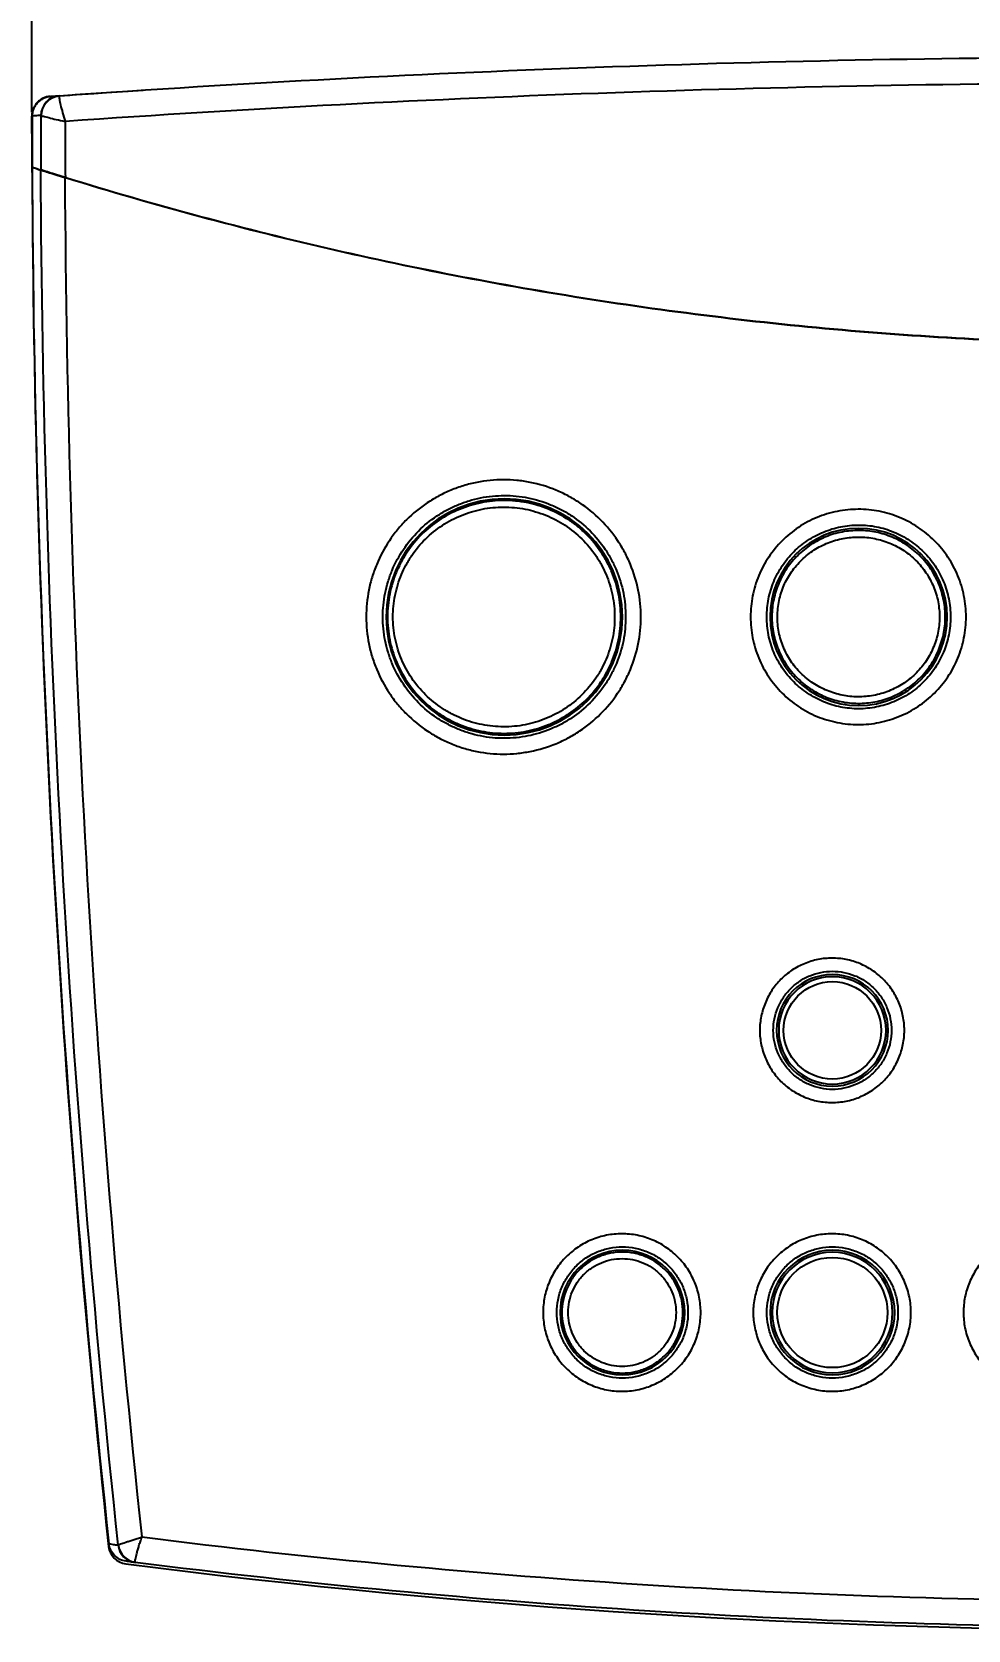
# Model space of a CAD drawing. Header units: millimetres. Extents: x 28 to 2364, y 8 to 1657.
# Drawn here: x 452.6 to 523.9, y 1157.4 to 1279.2 of the extents above; entities that cross this region are included whole.
import ezdxf

# ---------------------------------------------------------------- set-up
doc = ezdxf.new("R2010")
doc.units = ezdxf.units.MM
doc.layers.get('Defpoints').update_dxf_attribs({"linetype": 'CONTINUOUS'})
doc.layers.add('1LINE', color=7, linetype='CONTINUOUS')
doc.styles.add('Annotative', font='malgun.ttf')
doc.dimstyles.new('WOO', dxfattribs={"dimtxt": 20, "dimasz": 2, "dimexe": 1.25, "dimexo": 0.3, "dimgap": 1, "dimtad": 1, "dimdec": 1, "dimzin": 1, "dimdsep": 46, "dimtxsty": 'Annotative', "dimcen": 0, "dimclrd": 1, "dimclre": 1, "dimclrt": 2, "dimadec": 0, "dimazin": 0, "dimtfac": 1, "dimtdec": 1, "dimtofl": 0, "dimtmove": 0, "dimatfit": 3, "dimfxl": 0, "dimarcsym": 0})

# ---------------------------------------------------------------- blocks, each defined once
blk = doc.blocks.new('*D22')
at = {"layer": '1LINE', "color": 1, "lineweight": -2}
for p, q in [((452.56, 1273.05), (452.56, 1324.22)), ((625.54, 1270.91), (625.54, 1324.22)), ((454.56, 1322.97), (623.54, 1322.97))]:
    blk.add_line(p, q, dxfattribs=at)
at = {"layer": '1LINE', "color": 1}
for points in [[(454.56, 1323.3), (454.56, 1322.64), (452.56, 1322.97)], [(623.54, 1323.3), (623.54, 1322.64), (625.54, 1322.97)]]:
    blk.add_solid(points, dxfattribs=at)
at = {"layer": 'Defpoints', "color": 0}
for p in [(625.54, 1322.97), (452.56, 1272.75), (625.54, 1270.61)]:
    blk.add_point(p, dxfattribs=at)
at = {"layer": '1LINE', "color": 2, "insert": (539.05, 1334.36), "char_height": 20, "attachment_point": 5, "style": 'Annotative'}
blk.add_mtext('173', dxfattribs=at)

msp = doc.modelspace()

# ---------------------------------------------------------------- linework, layer by layer
at = {"layer": '1LINE'}
msp.add_line((452.58, 1268.46), (452.58, 1268.46), dxfattribs=at)
at = {"layer": '1LINE', "extrusion": (0, 0, -1)}
for centre, radius in [((-488.55, 1234.59), 9), ((-515.55, 1234.59), 6.75), ((-513.55, 1203.09), 4.25), ((-513.55, 1203.09), 4.09), ((-497.55, 1181.59), 4.75), ((-513.55, 1181.59), 4.75), ((-513.55, 1181.59), 4.59)]:
    msp.add_circle(centre, radius, dxfattribs=at)
at = {"layer": '1LINE'}
for centre, radius in [((513.55, 1203.09), 3.71), ((513.55, 1181.59), 4.2)]:
    msp.add_circle(centre, radius, dxfattribs=at)
for centre, radius, start, end in [((1489.05, 1273.67), 1036.49, 180.28797, 186.08669), ((459.9, 1163.93), 1.5, 186.0867, 262.7298), ((539.05, 1784.39), 626.99, 262.7298, 277.2702)]:
    msp.add_arc(centre, radius, start, end, dxfattribs=at)
for centre, major_axis, ratio, start_param, end_param in [((454.75, 1272.8), (0.11, -1.5), 0.996176, 3.141593, 4.643374), ((454.76, 1272.8), (-1.31, -0.73), 0.984184, 4.29344, 5.768814), ((1493.01, 1273.87), (1040.45, 0), 0.996195, 3.146436, 3.247827), ((460.63, 1164.04), (-1.34, 0.67), 0.987162, 0.573516, 1.890545), ((460.62, 1164.04), (-0.19, -1.49), 0.996028, 4.943949, 6.283185)]:
    msp.add_ellipse(centre, major_axis=major_axis, ratio=ratio, start_param=start_param, end_param=end_param, dxfattribs=at)
for points, knots in [([(454.64, 1274.3), (482.7, 1276.27), (510.85, 1277.26), (567.29, 1277.26), (595.44, 1276.27), (623.5, 1274.3)], [0, 0, 0, 0, 0.5, 0.5, 1, 1, 1, 1]), ([(623.05, 1272.34), (595.14, 1274.28), (567.14, 1275.26), (511, 1275.26), (483.01, 1274.28), (455.09, 1272.34)], [0, 0, 0, 0, 0.5, 0.5, 1, 1, 1, 1]), ([(453.96, 1274.25), (453.77, 1274.24), (453.59, 1274.19), (453.33, 1274.07), (453.25, 1274.02), (453.1, 1273.91), (453.03, 1273.85), (452.9, 1273.71), (452.85, 1273.64), (452.75, 1273.48), (452.7, 1273.39), (452.6, 1273.13), (452.56, 1272.94), (452.56, 1272.75)], [0, 0, 0, 0, 0.25, 0.25, 0.375, 0.375, 0.5, 0.5, 0.625, 0.625, 0.75, 0.75, 1, 1, 1, 1]), ([(452.6, 1272.75), (452.6, 1272.94), (452.63, 1273.13), (452.74, 1273.39), (452.78, 1273.47), (452.88, 1273.63), (452.94, 1273.71), (453.07, 1273.85), (453.14, 1273.91), (453.29, 1274.02), (453.37, 1274.07), (453.62, 1274.19), (453.8, 1274.24), (453.99, 1274.25)], [0, 0, 0, 0, 0.25, 0.25, 0.375, 0.375, 0.5, 0.5, 0.625, 0.625, 0.75, 0.75, 1, 1, 1, 1]), ([(453.99, 1274.25), (454.13, 1274.26), (454.26, 1274.27), (454.48, 1274.29), (454.56, 1274.29), (454.64, 1274.3)], [0, 0, 0, 0, 0.61562, 0.61562, 1, 1, 1, 1]), ([(454.63, 1274.27), (454.63, 1274.25), (454.63, 1274.22), (454.63, 1274.14), (454.64, 1274.09), (454.67, 1273.92), (454.7, 1273.77), (454.78, 1273.42), (454.84, 1273.22), (454.96, 1272.79), (455.02, 1272.56), (455.09, 1272.34)], [0, 0, 0, 0, 0.125, 0.125, 0.25, 0.25, 0.5, 0.5, 0.75, 0.75, 1, 1, 1, 1]), ([(453.25, 1272.8), (453.17, 1272.79), (453.09, 1272.79), (452.87, 1272.77), (452.73, 1272.76), (452.6, 1272.75)], [0, 0, 0, 0, 0.381082, 0.381082, 1, 1, 1, 1]), ([(453.26, 1272.79), (453.27, 1272.79), (453.29, 1272.78), (453.35, 1272.76), (453.4, 1272.75), (453.55, 1272.71), (453.69, 1272.67), (454.02, 1272.59), (454.21, 1272.54), (454.63, 1272.44), (454.86, 1272.39), (455.09, 1272.34)], [0, 0, 0, 0, 0.125, 0.125, 0.25, 0.25, 0.5, 0.5, 0.75, 0.75, 1, 1, 1, 1]), ([(453.27, 1268.64), (453.27, 1269.33), (453.27, 1270.02), (453.26, 1271.4), (453.26, 1272.1), (453.26, 1272.79)], [0, 0, 0, 0, 0.496234, 0.496234, 1, 1, 1, 1]), ([(455.09, 1272.34), (455.09, 1271.79), (455.09, 1271.25), (455.1, 1269.83), (455.1, 1268.95), (455.11, 1268.07)], [0, 0, 0, 0, 0.381317, 0.381317, 1, 1, 1, 1]), ([(453.24, 1268.64), (453.26, 1268.64), (453.32, 1268.62), (453.48, 1268.57), (453.54, 1268.55), (453.68, 1268.51), (453.75, 1268.48), (453.92, 1268.43), (454.01, 1268.4), (454.2, 1268.34), (454.3, 1268.31), (454.62, 1268.21), (454.84, 1268.14), (455.07, 1268.07)], [0, 0, 0, 0, 0.25, 0.25, 0.375, 0.375, 0.5, 0.5, 0.625, 0.625, 0.75, 0.75, 1, 1, 1, 1]), ([(459.14, 1163.89), (457.27, 1181.28), (455.84, 1198.72), (453.87, 1233.66), (453.33, 1251.14), (453.24, 1268.64)], [0, 0, 0, 0, 0.5, 0.5, 1, 1, 1, 1]), ([(455.11, 1268.07), (454.88, 1268.14), (454.65, 1268.21), (454.23, 1268.34), (454.04, 1268.4), (453.7, 1268.51), (453.56, 1268.55), (453.36, 1268.62), (453.29, 1268.64), (453.27, 1268.64)], [0, 0, 0, 0, 0.25, 0.25, 0.5, 0.5, 0.75, 0.75, 1, 1, 1, 1]), ([(539.05, 1255.38), (535.48, 1255.38), (531.89, 1255.45), (524.76, 1255.72), (521.2, 1255.92), (510.56, 1256.72), (503.52, 1257.52), (489.52, 1259.64), (482.56, 1260.96), (468.75, 1264.12), (461.89, 1265.96), (455.07, 1268.07)], [0, 0, 0, 0, 0.125, 0.125, 0.25, 0.25, 0.5, 0.5, 0.75, 0.75, 1, 1, 1, 1]), ([(455.07, 1268.07), (455.17, 1250.77), (455.71, 1233.48), (457.66, 1198.93), (459.08, 1181.69), (460.93, 1164.49)], [0, 0, 0, 0, 0.5, 0.5, 1, 1, 1, 1]), ([(455.11, 1268.07), (461.93, 1265.96), (468.79, 1264.12), (482.6, 1260.95), (489.55, 1259.64), (503.52, 1257.52), (510.55, 1256.72), (524.68, 1255.65), (531.8, 1255.38), (542.52, 1255.37), (546.12, 1255.44), (553.26, 1255.71), (556.83, 1255.91), (567.48, 1256.71), (574.53, 1257.51), (588.55, 1259.63), (595.51, 1260.95), (609.34, 1264.11), (616.21, 1265.96), (623.04, 1268.07)], [0, 0, 0, 0, 0.125, 0.125, 0.25, 0.25, 0.375, 0.375, 0.5, 0.5, 0.5625, 0.5625, 0.625, 0.625, 0.75, 0.75, 0.875, 0.875, 1, 1, 1, 1]), ([(478.03, 1234.59), (478.03, 1235.28), (478.1, 1235.96), (478.3, 1236.97), (478.38, 1237.3), (478.58, 1237.95), (478.7, 1238.28), (479.1, 1239.23), (479.42, 1239.83), (479.99, 1240.68), (480.19, 1240.96), (480.63, 1241.49), (480.86, 1241.75), (481.59, 1242.47), (482.11, 1242.9), (482.97, 1243.47), (483.27, 1243.65), (483.87, 1243.97), (484.49, 1244.26), (485.13, 1244.49), (485.78, 1244.69), (486.12, 1244.77), (487.13, 1244.98), (487.81, 1245.04), (488.83, 1245.04), (489.17, 1245.03), (489.86, 1244.96), (490.2, 1244.91), (491.2, 1244.71), (491.85, 1244.51), (492.8, 1244.12), (493.12, 1243.97), (493.72, 1243.65), (494.02, 1243.47), (494.87, 1242.91), (495.4, 1242.48), (496.37, 1241.5), (496.81, 1240.97), (497.38, 1240.12), (497.55, 1239.83), (497.88, 1239.23), (498.03, 1238.91), (498.42, 1237.96), (498.62, 1237.31), (498.89, 1235.97), (498.96, 1235.28), (498.96, 1233.9), (498.89, 1233.21), (498.62, 1231.87), (498.42, 1231.22), (498.03, 1230.27), (497.88, 1229.96), (497.55, 1229.35), (497.38, 1229.06), (496.81, 1228.21), (496.37, 1227.68), (495.4, 1226.71), (494.87, 1226.28), (494.02, 1225.71), (493.72, 1225.53), (493.12, 1225.21), (492.8, 1225.06), (491.85, 1224.67), (491.2, 1224.47), (490.2, 1224.28), (489.86, 1224.22), (489.17, 1224.16), (488.83, 1224.14), (487.81, 1224.14), (487.13, 1224.21), (486.12, 1224.41), (485.78, 1224.49), (485.13, 1224.69), (484.49, 1224.92), (483.87, 1225.21), (483.27, 1225.53), (482.97, 1225.71), (482.11, 1226.28), (481.59, 1226.72), (480.86, 1227.44), (480.63, 1227.69), (480.19, 1228.22), (479.99, 1228.5), (479.42, 1229.35), (479.1, 1229.95), (478.7, 1230.9), (478.58, 1231.23), (478.38, 1231.89), (478.3, 1232.22), (478.1, 1233.22), (478.03, 1233.9), (478.03, 1234.59)], [0, 0, 0, 0, 0.03125, 0.03125, 0.046875, 0.046875, 0.0625, 0.0625, 0.09375, 0.09375, 0.109375, 0.109375, 0.125, 0.125, 0.15625, 0.15625, 0.171875, 0.171875, 0.1875, 0.203125, 0.203125, 0.21875, 0.21875, 0.25, 0.25, 0.265625, 0.265625, 0.28125, 0.28125, 0.3125, 0.3125, 0.328125, 0.328125, 0.34375, 0.34375, 0.375, 0.375, 0.40625, 0.40625, 0.421875, 0.421875, 0.4375, 0.4375, 0.46875, 0.46875, 0.5, 0.5, 0.53125, 0.53125, 0.5625, 0.5625, 0.578125, 0.578125, 0.59375, 0.59375, 0.625, 0.625, 0.65625, 0.65625, 0.671875, 0.671875, 0.6875, 0.6875, 0.71875, 0.71875, 0.734375, 0.734375, 0.75, 0.75, 0.78125, 0.78125, 0.796875, 0.796875, 0.8125, 0.828125, 0.828125, 0.84375, 0.84375, 0.875, 0.875, 0.890625, 0.890625, 0.90625, 0.90625, 0.9375, 0.9375, 0.953125, 0.953125, 0.96875, 0.96875, 1, 1, 1, 1]), ([(479.3, 1234.59), (479.3, 1233.98), (479.36, 1233.38), (479.54, 1232.49), (479.61, 1232.2), (479.79, 1231.62), (479.89, 1231.33), (480.24, 1230.49), (480.53, 1229.96), (481.2, 1228.95), (481.59, 1228.48), (482.44, 1227.62), (482.91, 1227.24), (483.67, 1226.73), (483.93, 1226.58), (484.46, 1226.29), (485.01, 1226.03), (485.58, 1225.83), (486.15, 1225.65), (486.45, 1225.58), (487.35, 1225.4), (487.94, 1225.34), (488.85, 1225.34), (489.15, 1225.36), (489.76, 1225.42), (490.06, 1225.46), (490.95, 1225.64), (491.52, 1225.81), (492.36, 1226.16), (492.64, 1226.29), (493.18, 1226.57), (493.44, 1226.73), (494.19, 1227.23), (494.66, 1227.61), (495.52, 1228.48), (495.91, 1228.94), (496.41, 1229.7), (496.56, 1229.95), (496.85, 1230.49), (496.98, 1230.77), (497.33, 1231.61), (497.51, 1232.19), (497.74, 1233.37), (497.8, 1233.98), (497.8, 1235.2), (497.74, 1235.81), (497.51, 1237), (497.33, 1237.58), (496.98, 1238.42), (496.85, 1238.69), (496.56, 1239.23), (496.41, 1239.49), (495.91, 1240.24), (495.52, 1240.71), (494.66, 1241.57), (494.19, 1241.95), (493.44, 1242.45), (493.18, 1242.61), (492.64, 1242.9), (492.36, 1243.03), (491.53, 1243.37), (490.95, 1243.55), (490.06, 1243.72), (489.76, 1243.77), (489.15, 1243.83), (488.85, 1243.84), (487.95, 1243.84), (487.35, 1243.78), (486.45, 1243.6), (486.15, 1243.53), (485.58, 1243.35), (485.01, 1243.15), (484.46, 1242.89), (483.93, 1242.61), (483.67, 1242.45), (482.91, 1241.94), (482.44, 1241.56), (481.59, 1240.71), (481.2, 1240.23), (480.53, 1239.23), (480.24, 1238.7), (479.89, 1237.86), (479.79, 1237.57), (479.61, 1236.99), (479.54, 1236.69), (479.36, 1235.8), (479.3, 1235.2), (479.3, 1234.59)], [0, 0, 0, 0, 0.03125, 0.03125, 0.046875, 0.046875, 0.0625, 0.0625, 0.09375, 0.09375, 0.125, 0.125, 0.15625, 0.15625, 0.171875, 0.171875, 0.1875, 0.203125, 0.203125, 0.21875, 0.21875, 0.25, 0.25, 0.265625, 0.265625, 0.28125, 0.28125, 0.3125, 0.3125, 0.328125, 0.328125, 0.34375, 0.34375, 0.375, 0.375, 0.40625, 0.40625, 0.421875, 0.421875, 0.4375, 0.4375, 0.46875, 0.46875, 0.5, 0.5, 0.53125, 0.53125, 0.5625, 0.5625, 0.578125, 0.578125, 0.59375, 0.59375, 0.625, 0.625, 0.65625, 0.65625, 0.671875, 0.671875, 0.6875, 0.6875, 0.71875, 0.71875, 0.734375, 0.734375, 0.75, 0.75, 0.78125, 0.78125, 0.796875, 0.796875, 0.8125, 0.828125, 0.828125, 0.84375, 0.84375, 0.875, 0.875, 0.90625, 0.90625, 0.9375, 0.9375, 0.953125, 0.953125, 0.96875, 0.96875, 1, 1, 1, 1]), ([(497.43, 1234.59), (497.43, 1234), (497.37, 1233.42), (497.14, 1232.28), (496.97, 1231.72), (496.64, 1230.92), (496.51, 1230.65), (496.23, 1230.14), (496.08, 1229.89), (495.6, 1229.17), (495.23, 1228.72), (494.4, 1227.89), (493.95, 1227.53), (493.22, 1227.05), (492.97, 1226.9), (492.46, 1226.62), (492.19, 1226.5), (491.38, 1226.17), (490.83, 1226), (489.97, 1225.83), (489.68, 1225.79), (489.1, 1225.73), (488.81, 1225.72), (487.94, 1225.72), (487.37, 1225.78), (486.51, 1225.95), (486.22, 1226.02), (485.67, 1226.19), (485.13, 1226.39), (484.6, 1226.63), (484.09, 1226.91), (483.84, 1227.06), (483.11, 1227.54), (482.67, 1227.91), (481.85, 1228.72), (481.48, 1229.18), (480.83, 1230.14), (480.56, 1230.65), (480.22, 1231.45), (480.12, 1231.73), (479.95, 1232.29), (479.88, 1232.57), (479.71, 1233.43), (479.65, 1234.02), (479.65, 1235.18), (479.71, 1235.75), (479.88, 1236.61), (479.95, 1236.9), (480.12, 1237.46), (480.32, 1238), (480.57, 1238.52), (480.84, 1239.03), (480.99, 1239.29), (481.48, 1240.01), (481.85, 1240.46), (482.66, 1241.27), (483.12, 1241.65), (484.08, 1242.29), (484.59, 1242.56), (485.4, 1242.89), (485.67, 1242.99), (486.23, 1243.16), (486.51, 1243.23), (487.36, 1243.4), (487.94, 1243.46), (489.11, 1243.46), (489.69, 1243.41), (490.54, 1243.24), (490.82, 1243.17), (491.38, 1243), (491.66, 1242.91), (492.46, 1242.57), (492.98, 1242.3), (493.7, 1241.82), (493.94, 1241.65), (494.39, 1241.28), (494.61, 1241.08), (495.22, 1240.47), (495.59, 1240.02), (496.08, 1239.29), (496.23, 1239.04), (496.51, 1238.53), (496.76, 1238.01), (496.96, 1237.46), (497.13, 1236.91), (497.2, 1236.62), (497.37, 1235.76), (497.43, 1235.18), (497.43, 1234.59)], [0, 0, 0, 0, 0.03125, 0.03125, 0.0625, 0.0625, 0.078125, 0.078125, 0.09375, 0.09375, 0.125, 0.125, 0.15625, 0.15625, 0.171875, 0.171875, 0.1875, 0.1875, 0.21875, 0.21875, 0.234375, 0.234375, 0.25, 0.25, 0.28125, 0.28125, 0.296875, 0.296875, 0.3125, 0.328125, 0.328125, 0.34375, 0.34375, 0.375, 0.375, 0.40625, 0.40625, 0.4375, 0.4375, 0.453125, 0.453125, 0.46875, 0.46875, 0.5, 0.5, 0.53125, 0.53125, 0.546875, 0.546875, 0.5625, 0.578125, 0.578125, 0.59375, 0.59375, 0.625, 0.625, 0.65625, 0.65625, 0.6875, 0.6875, 0.703125, 0.703125, 0.71875, 0.71875, 0.75, 0.75, 0.78125, 0.78125, 0.796875, 0.796875, 0.8125, 0.8125, 0.84375, 0.84375, 0.859375, 0.859375, 0.875, 0.875, 0.90625, 0.90625, 0.921875, 0.921875, 0.9375, 0.953125, 0.953125, 0.96875, 0.96875, 1, 1, 1, 1]), ([(496.96, 1234.59), (496.96, 1235.15), (496.91, 1235.7), (496.74, 1236.51), (496.67, 1236.78), (496.51, 1237.31), (496.32, 1237.82), (496.08, 1238.32), (495.82, 1238.8), (495.68, 1239.04), (495.21, 1239.73), (494.86, 1240.15), (494.07, 1240.92), (493.64, 1241.27), (492.72, 1241.87), (492.23, 1242.13), (491.47, 1242.44), (491.2, 1242.53), (490.67, 1242.69), (490.41, 1242.76), (489.6, 1242.91), (489.05, 1242.96), (487.94, 1242.96), (487.4, 1242.91), (486.59, 1242.75), (486.33, 1242.68), (485.8, 1242.52), (485.54, 1242.43), (484.77, 1242.12), (484.29, 1241.86), (483.38, 1241.26), (482.94, 1240.91), (482.16, 1240.14), (481.81, 1239.72), (481.35, 1239.03), (481.21, 1238.8), (480.94, 1238.31), (480.71, 1237.82), (480.52, 1237.3), (480.36, 1236.78), (480.29, 1236.51), (480.12, 1235.69), (480.07, 1235.15), (480.07, 1234.05), (480.12, 1233.49), (480.29, 1232.68), (480.36, 1232.41), (480.52, 1231.88), (480.61, 1231.62), (480.93, 1230.86), (481.2, 1230.38), (481.81, 1229.47), (482.17, 1229.04), (482.95, 1228.27), (483.37, 1227.93), (484.06, 1227.48), (484.3, 1227.33), (484.78, 1227.08), (485.28, 1226.85), (485.79, 1226.66), (486.32, 1226.5), (486.59, 1226.44), (487.4, 1226.28), (487.95, 1226.22), (488.77, 1226.22), (489.05, 1226.23), (489.6, 1226.28), (489.87, 1226.32), (490.68, 1226.48), (491.21, 1226.64), (491.97, 1226.95), (492.23, 1227.07), (492.72, 1227.32), (492.95, 1227.46), (493.64, 1227.92), (494.07, 1228.26), (494.86, 1229.04), (495.21, 1229.46), (495.68, 1230.14), (495.82, 1230.38), (496.08, 1230.86), (496.2, 1231.11), (496.52, 1231.88), (496.69, 1232.4), (496.91, 1233.48), (496.96, 1234.04), (496.96, 1234.59)], [0, 0, 0, 0, 0.03125, 0.03125, 0.046875, 0.046875, 0.0625, 0.078125, 0.078125, 0.09375, 0.09375, 0.125, 0.125, 0.15625, 0.15625, 0.1875, 0.1875, 0.203125, 0.203125, 0.21875, 0.21875, 0.25, 0.25, 0.28125, 0.28125, 0.296875, 0.296875, 0.3125, 0.3125, 0.34375, 0.34375, 0.375, 0.375, 0.40625, 0.40625, 0.421875, 0.421875, 0.4375, 0.453125, 0.453125, 0.46875, 0.46875, 0.5, 0.5, 0.53125, 0.53125, 0.546875, 0.546875, 0.5625, 0.5625, 0.59375, 0.59375, 0.625, 0.625, 0.65625, 0.65625, 0.671875, 0.671875, 0.6875, 0.703125, 0.703125, 0.71875, 0.71875, 0.75, 0.75, 0.765625, 0.765625, 0.78125, 0.78125, 0.8125, 0.8125, 0.828125, 0.828125, 0.84375, 0.84375, 0.875, 0.875, 0.90625, 0.90625, 0.921875, 0.921875, 0.9375, 0.9375, 0.96875, 0.96875, 1, 1, 1, 1]), ([(507.32, 1234.59), (507.32, 1235.13), (507.37, 1235.67), (507.53, 1236.45), (507.59, 1236.71), (507.75, 1237.23), (507.84, 1237.49), (508.15, 1238.23), (508.4, 1238.7), (509, 1239.59), (509.35, 1240.01), (510.1, 1240.77), (510.52, 1241.11), (511.19, 1241.56), (511.42, 1241.7), (511.9, 1241.95), (512.38, 1242.18), (512.88, 1242.36), (513.4, 1242.52), (513.66, 1242.58), (514.46, 1242.74), (514.99, 1242.79), (515.79, 1242.79), (516.06, 1242.78), (516.6, 1242.73), (516.86, 1242.69), (517.65, 1242.53), (518.16, 1242.38), (518.91, 1242.07), (519.16, 1241.95), (519.63, 1241.7), (519.86, 1241.56), (520.53, 1241.12), (520.94, 1240.78), (521.71, 1240.01), (522.05, 1239.6), (522.5, 1238.93), (522.64, 1238.7), (522.89, 1238.23), (523.01, 1237.98), (523.32, 1237.24), (523.47, 1236.73), (523.68, 1235.67), (523.74, 1235.13), (523.74, 1234.05), (523.68, 1233.51), (523.47, 1232.46), (523.32, 1231.95), (523.01, 1231.2), (522.89, 1230.96), (522.64, 1230.48), (522.5, 1230.25), (522.05, 1229.59), (521.71, 1229.17), (520.94, 1228.41), (520.53, 1228.07), (519.86, 1227.62), (519.63, 1227.49), (519.16, 1227.23), (518.91, 1227.12), (518.16, 1226.81), (517.65, 1226.65), (516.86, 1226.5), (516.6, 1226.46), (516.06, 1226.4), (515.79, 1226.39), (514.99, 1226.39), (514.46, 1226.44), (513.66, 1226.6), (513.4, 1226.67), (512.88, 1226.82), (512.38, 1227), (511.9, 1227.23), (511.42, 1227.49), (511.19, 1227.62), (510.52, 1228.07), (510.1, 1228.41), (509.35, 1229.17), (509, 1229.59), (508.4, 1230.48), (508.15, 1230.95), (507.84, 1231.7), (507.75, 1231.96), (507.59, 1232.47), (507.53, 1232.73), (507.37, 1233.52), (507.32, 1234.05), (507.32, 1234.59)], [0, 0, 0, 0, 0.03125, 0.03125, 0.046875, 0.046875, 0.0625, 0.0625, 0.09375, 0.09375, 0.125, 0.125, 0.15625, 0.15625, 0.171875, 0.171875, 0.1875, 0.203125, 0.203125, 0.21875, 0.21875, 0.25, 0.25, 0.265625, 0.265625, 0.28125, 0.28125, 0.3125, 0.3125, 0.328125, 0.328125, 0.34375, 0.34375, 0.375, 0.375, 0.40625, 0.40625, 0.421875, 0.421875, 0.4375, 0.4375, 0.46875, 0.46875, 0.5, 0.5, 0.53125, 0.53125, 0.5625, 0.5625, 0.578125, 0.578125, 0.59375, 0.59375, 0.625, 0.625, 0.65625, 0.65625, 0.671875, 0.671875, 0.6875, 0.6875, 0.71875, 0.71875, 0.734375, 0.734375, 0.75, 0.75, 0.78125, 0.78125, 0.796875, 0.796875, 0.8125, 0.828125, 0.828125, 0.84375, 0.84375, 0.875, 0.875, 0.90625, 0.90625, 0.9375, 0.9375, 0.953125, 0.953125, 0.96875, 0.96875, 1, 1, 1, 1]), ([(508.55, 1234.59), (508.55, 1234.13), (508.6, 1233.67), (508.73, 1233), (508.79, 1232.78), (508.92, 1232.34), (509, 1232.12), (509.26, 1231.49), (509.48, 1231.09), (509.99, 1230.32), (510.28, 1229.96), (510.93, 1229.32), (511.28, 1229.03), (511.85, 1228.65), (512.05, 1228.53), (512.46, 1228.31), (512.87, 1228.12), (513.3, 1227.96), (513.74, 1227.83), (513.96, 1227.77), (514.64, 1227.64), (515.09, 1227.59), (516.01, 1227.59), (516.47, 1227.64), (517.37, 1227.82), (517.8, 1227.95), (518.44, 1228.21), (518.65, 1228.31), (519.06, 1228.53), (519.25, 1228.64), (519.82, 1229.02), (520.17, 1229.31), (520.83, 1229.97), (521.12, 1230.32), (521.5, 1230.89), (521.62, 1231.08), (521.83, 1231.49), (521.93, 1231.7), (522.2, 1232.34), (522.33, 1232.77), (522.51, 1233.67), (522.55, 1234.13), (522.55, 1235.05), (522.51, 1235.52), (522.33, 1236.41), (522.2, 1236.85), (521.93, 1237.49), (521.83, 1237.69), (521.62, 1238.1), (521.5, 1238.3), (521.12, 1238.86), (520.83, 1239.22), (520.17, 1239.87), (519.82, 1240.16), (519.25, 1240.54), (519.06, 1240.66), (518.65, 1240.87), (518.44, 1240.97), (517.8, 1241.24), (517.37, 1241.37), (516.47, 1241.55), (516.01, 1241.59), (515.09, 1241.59), (514.64, 1241.55), (513.96, 1241.41), (513.74, 1241.36), (513.3, 1241.22), (512.87, 1241.07), (512.46, 1240.87), (512.05, 1240.66), (511.85, 1240.54), (511.28, 1240.16), (510.93, 1239.87), (510.28, 1239.22), (509.99, 1238.86), (509.48, 1238.1), (509.26, 1237.7), (509, 1237.06), (508.92, 1236.84), (508.79, 1236.4), (508.73, 1236.18), (508.6, 1235.51), (508.55, 1235.05), (508.55, 1234.59)], [0, 0, 0, 0, 0.03125, 0.03125, 0.046875, 0.046875, 0.0625, 0.0625, 0.09375, 0.09375, 0.125, 0.125, 0.15625, 0.15625, 0.171875, 0.171875, 0.1875, 0.203125, 0.203125, 0.21875, 0.21875, 0.25, 0.25, 0.28125, 0.28125, 0.3125, 0.3125, 0.328125, 0.328125, 0.34375, 0.34375, 0.375, 0.375, 0.40625, 0.40625, 0.421875, 0.421875, 0.4375, 0.4375, 0.46875, 0.46875, 0.5, 0.5, 0.53125, 0.53125, 0.5625, 0.5625, 0.578125, 0.578125, 0.59375, 0.59375, 0.625, 0.625, 0.65625, 0.65625, 0.671875, 0.671875, 0.6875, 0.6875, 0.71875, 0.71875, 0.75, 0.75, 0.78125, 0.78125, 0.796875, 0.796875, 0.8125, 0.828125, 0.828125, 0.84375, 0.84375, 0.875, 0.875, 0.90625, 0.90625, 0.9375, 0.9375, 0.953125, 0.953125, 0.96875, 0.96875, 1, 1, 1, 1]), ([(508.99, 1233.83), (508.94, 1234.26), (508.93, 1234.7), (509, 1235.56), (509.08, 1235.98), (509.26, 1236.6), (509.33, 1236.81), (509.49, 1237.21), (509.67, 1237.6), (509.88, 1237.98), (510.11, 1238.34), (510.24, 1238.52), (510.65, 1239.02), (510.94, 1239.33), (511.6, 1239.89), (511.96, 1240.14), (512.71, 1240.55), (513.1, 1240.73), (513.72, 1240.93), (513.93, 1240.98), (514.35, 1241.07), (514.57, 1241.11), (515.21, 1241.18), (515.64, 1241.19), (516.51, 1241.12), (516.93, 1241.05), (517.55, 1240.87), (517.76, 1240.8), (518.16, 1240.65), (518.36, 1240.56), (518.94, 1240.26), (519.3, 1240.03), (519.98, 1239.5), (520.29, 1239.19), (520.85, 1238.54), (521.1, 1238.19), (521.42, 1237.62), (521.51, 1237.43), (521.69, 1237.03), (521.77, 1236.83), (521.97, 1236.21), (522.06, 1235.78), (522.16, 1234.93), (522.17, 1234.5), (522.1, 1233.63), (522.02, 1233.2), (521.84, 1232.58), (521.77, 1232.38), (521.61, 1231.98), (521.52, 1231.78), (521.23, 1231.2), (520.99, 1230.84), (520.46, 1230.16), (520.15, 1229.85), (519.5, 1229.29), (519.14, 1229.05), (518.57, 1228.73), (518.38, 1228.64), (517.98, 1228.46), (517.78, 1228.39), (517.17, 1228.19), (516.74, 1228.1), (515.88, 1228), (515.45, 1227.99), (514.59, 1228.06), (514.16, 1228.14), (513.33, 1228.37), (512.93, 1228.53), (512.35, 1228.82), (512.16, 1228.93), (511.8, 1229.17), (511.62, 1229.29), (511.12, 1229.69), (510.81, 1229.99), (510.25, 1230.64), (510, 1231), (509.68, 1231.56), (509.59, 1231.75), (509.41, 1232.15), (509.34, 1232.35), (509.13, 1232.97), (509.04, 1233.39), (508.99, 1233.83)], [0, 0, 0, 0, 0.03125, 0.03125, 0.0625, 0.0625, 0.078125, 0.078125, 0.09375, 0.109375, 0.109375, 0.125, 0.125, 0.15625, 0.15625, 0.1875, 0.1875, 0.21875, 0.21875, 0.234375, 0.234375, 0.25, 0.25, 0.28125, 0.28125, 0.3125, 0.3125, 0.328125, 0.328125, 0.34375, 0.34375, 0.375, 0.375, 0.40625, 0.40625, 0.4375, 0.4375, 0.453125, 0.453125, 0.46875, 0.46875, 0.5, 0.5, 0.53125, 0.53125, 0.5625, 0.5625, 0.578125, 0.578125, 0.59375, 0.59375, 0.625, 0.625, 0.65625, 0.65625, 0.6875, 0.6875, 0.703125, 0.703125, 0.71875, 0.71875, 0.75, 0.75, 0.78125, 0.78125, 0.8125, 0.8125, 0.84375, 0.84375, 0.859375, 0.859375, 0.875, 0.875, 0.90625, 0.90625, 0.9375, 0.9375, 0.953125, 0.953125, 0.96875, 0.96875, 1, 1, 1, 1]), ([(509.4, 1233.88), (509.45, 1233.48), (509.54, 1233.09), (509.73, 1232.51), (509.8, 1232.32), (509.97, 1231.96), (510.06, 1231.78), (510.35, 1231.26), (510.58, 1230.93), (511.11, 1230.32), (511.4, 1230.05), (511.88, 1229.68), (512.04, 1229.57), (512.38, 1229.36), (512.56, 1229.26), (513.09, 1228.99), (513.47, 1228.84), (514.24, 1228.63), (514.64, 1228.56), (515.44, 1228.49), (515.84, 1228.5), (516.64, 1228.59), (517.04, 1228.67), (517.61, 1228.85), (517.8, 1228.92), (518.17, 1229.08), (518.35, 1229.17), (518.88, 1229.46), (519.21, 1229.68), (519.83, 1230.19), (520.11, 1230.48), (520.62, 1231.1), (520.84, 1231.44), (521.12, 1231.97), (521.2, 1232.16), (521.35, 1232.53), (521.42, 1232.72), (521.59, 1233.3), (521.66, 1233.69), (521.73, 1234.5), (521.72, 1234.9), (521.63, 1235.69), (521.54, 1236.09), (521.35, 1236.67), (521.28, 1236.85), (521.11, 1237.22), (521.02, 1237.4), (520.72, 1237.93), (520.49, 1238.25), (519.97, 1238.86), (519.67, 1239.14), (519.04, 1239.63), (518.7, 1239.84), (518.16, 1240.11), (517.97, 1240.19), (517.6, 1240.34), (517.4, 1240.4), (516.83, 1240.56), (516.43, 1240.63), (515.62, 1240.69), (515.22, 1240.68), (514.63, 1240.62), (514.43, 1240.58), (514.04, 1240.5), (513.84, 1240.45), (513.26, 1240.27), (512.9, 1240.11), (512.2, 1239.73), (511.86, 1239.5), (511.25, 1238.99), (510.97, 1238.7), (510.59, 1238.24), (510.47, 1238.07), (510.25, 1237.74), (510.04, 1237.39), (509.87, 1237.03), (509.72, 1236.66), (509.66, 1236.47), (509.49, 1235.89), (509.42, 1235.49), (509.35, 1234.69), (509.35, 1234.29), (509.4, 1233.88)], [0, 0, 0, 0, 0.03125, 0.03125, 0.046875, 0.046875, 0.0625, 0.0625, 0.09375, 0.09375, 0.125, 0.125, 0.140625, 0.140625, 0.15625, 0.15625, 0.1875, 0.1875, 0.21875, 0.21875, 0.25, 0.25, 0.28125, 0.28125, 0.296875, 0.296875, 0.3125, 0.3125, 0.34375, 0.34375, 0.375, 0.375, 0.40625, 0.40625, 0.421875, 0.421875, 0.4375, 0.4375, 0.46875, 0.46875, 0.5, 0.5, 0.53125, 0.53125, 0.546875, 0.546875, 0.5625, 0.5625, 0.59375, 0.59375, 0.625, 0.625, 0.65625, 0.65625, 0.671875, 0.671875, 0.6875, 0.6875, 0.71875, 0.71875, 0.75, 0.75, 0.765625, 0.765625, 0.78125, 0.78125, 0.8125, 0.8125, 0.84375, 0.84375, 0.875, 0.875, 0.890625, 0.890625, 0.90625, 0.921875, 0.921875, 0.9375, 0.9375, 0.96875, 0.96875, 1, 1, 1, 1]), ([(508.02, 1203.09), (508.02, 1203.46), (508.06, 1203.81), (508.17, 1204.34), (508.21, 1204.51), (508.31, 1204.86), (508.38, 1205.03), (508.58, 1205.53), (508.75, 1205.85), (509.15, 1206.45), (509.38, 1206.73), (509.89, 1207.24), (510.17, 1207.46), (510.62, 1207.77), (510.78, 1207.86), (511.1, 1208.03), (511.26, 1208.1), (511.75, 1208.31), (512.1, 1208.42), (512.81, 1208.56), (513.17, 1208.59), (513.89, 1208.59), (514.25, 1208.56), (514.96, 1208.42), (515.3, 1208.31), (515.8, 1208.11), (515.96, 1208.03), (516.28, 1207.86), (516.44, 1207.77), (516.88, 1207.47), (517.16, 1207.24), (517.68, 1206.73), (517.91, 1206.45), (518.2, 1206), (518.3, 1205.85), (518.47, 1205.53), (518.55, 1205.37), (518.75, 1204.87), (518.86, 1204.52), (519, 1203.82), (519.04, 1203.45), (519.04, 1202.73), (519, 1202.37), (518.86, 1201.66), (518.75, 1201.32), (518.55, 1200.82), (518.47, 1200.65), (518.3, 1200.34), (518.2, 1200.18), (517.91, 1199.73), (517.68, 1199.46), (517.16, 1198.94), (516.88, 1198.72), (516.44, 1198.42), (516.28, 1198.33), (515.96, 1198.16), (515.8, 1198.08), (515.3, 1197.87), (514.96, 1197.77), (514.25, 1197.63), (513.89, 1197.59), (513.17, 1197.59), (512.81, 1197.63), (512.1, 1197.77), (511.75, 1197.87), (511.26, 1198.08), (511.1, 1198.16), (510.78, 1198.33), (510.62, 1198.42), (510.17, 1198.72), (509.89, 1198.95), (509.38, 1199.46), (509.15, 1199.74), (508.75, 1200.34), (508.58, 1200.65), (508.38, 1201.15), (508.31, 1201.32), (508.21, 1201.67), (508.17, 1201.84), (508.06, 1202.37), (508.02, 1202.73), (508.02, 1203.09)], [0, 0, 0, 0, 0.03125, 0.03125, 0.046875, 0.046875, 0.0625, 0.0625, 0.09375, 0.09375, 0.125, 0.125, 0.15625, 0.15625, 0.171875, 0.171875, 0.1875, 0.1875, 0.21875, 0.21875, 0.25, 0.25, 0.28125, 0.28125, 0.3125, 0.3125, 0.328125, 0.328125, 0.34375, 0.34375, 0.375, 0.375, 0.40625, 0.40625, 0.421875, 0.421875, 0.4375, 0.4375, 0.46875, 0.46875, 0.5, 0.5, 0.53125, 0.53125, 0.5625, 0.5625, 0.578125, 0.578125, 0.59375, 0.59375, 0.625, 0.625, 0.65625, 0.65625, 0.671875, 0.671875, 0.6875, 0.6875, 0.71875, 0.71875, 0.75, 0.75, 0.78125, 0.78125, 0.8125, 0.8125, 0.828125, 0.828125, 0.84375, 0.84375, 0.875, 0.875, 0.90625, 0.90625, 0.9375, 0.9375, 0.953125, 0.953125, 0.96875, 0.96875, 1, 1, 1, 1]), ([(509.05, 1203.09), (509.05, 1202.79), (509.08, 1202.5), (509.2, 1201.93), (509.28, 1201.64), (509.51, 1201.1), (509.65, 1200.84), (509.98, 1200.35), (510.17, 1200.12), (510.58, 1199.7), (510.81, 1199.52), (511.3, 1199.19), (511.56, 1199.05), (512.1, 1198.82), (512.39, 1198.74), (512.97, 1198.62), (513.26, 1198.59), (513.85, 1198.59), (514.14, 1198.62), (514.72, 1198.74), (515, 1198.82), (515.55, 1199.05), (515.81, 1199.19), (516.3, 1199.51), (516.52, 1199.7), (516.94, 1200.12), (517.13, 1200.35), (517.46, 1200.83), (517.6, 1201.1), (517.82, 1201.64), (517.91, 1201.92), (518.02, 1202.5), (518.05, 1202.8), (518.05, 1203.39), (518.02, 1203.69), (517.91, 1204.26), (517.82, 1204.54), (517.6, 1205.09), (517.46, 1205.35), (517.13, 1205.84), (516.94, 1206.07), (516.52, 1206.49), (516.3, 1206.67), (515.81, 1207), (515.55, 1207.14), (515, 1207.36), (514.72, 1207.45), (514.14, 1207.56), (513.85, 1207.59), (513.26, 1207.59), (512.97, 1207.56), (512.39, 1207.45), (512.1, 1207.36), (511.56, 1207.14), (511.3, 1207), (510.81, 1206.67), (510.58, 1206.48), (510.17, 1206.07), (509.98, 1205.84), (509.65, 1205.35), (509.51, 1205.09), (509.28, 1204.54), (509.2, 1204.26), (509.08, 1203.68), (509.05, 1203.39), (509.05, 1203.09)], [0, 0, 0, 0, 0.03125, 0.03125, 0.0625, 0.0625, 0.09375, 0.09375, 0.125, 0.125, 0.15625, 0.15625, 0.1875, 0.1875, 0.21875, 0.21875, 0.25, 0.25, 0.28125, 0.28125, 0.3125, 0.3125, 0.34375, 0.34375, 0.375, 0.375, 0.40625, 0.40625, 0.4375, 0.4375, 0.46875, 0.46875, 0.5, 0.5, 0.53125, 0.53125, 0.5625, 0.5625, 0.59375, 0.59375, 0.625, 0.625, 0.65625, 0.65625, 0.6875, 0.6875, 0.71875, 0.71875, 0.75, 0.75, 0.78125, 0.78125, 0.8125, 0.8125, 0.84375, 0.84375, 0.875, 0.875, 0.90625, 0.90625, 0.9375, 0.9375, 0.96875, 0.96875, 1, 1, 1, 1]), ([(491.51, 1181.59), (491.51, 1181.99), (491.55, 1182.38), (491.66, 1182.95), (491.71, 1183.14), (491.82, 1183.52), (491.89, 1183.71), (492.12, 1184.25), (492.3, 1184.6), (492.74, 1185.25), (492.99, 1185.56), (493.55, 1186.11), (493.85, 1186.36), (494.34, 1186.69), (494.51, 1186.79), (494.86, 1186.98), (495.21, 1187.14), (495.58, 1187.28), (495.96, 1187.39), (496.15, 1187.44), (496.73, 1187.55), (497.12, 1187.59), (497.9, 1187.59), (498.3, 1187.55), (499.07, 1187.4), (499.44, 1187.29), (499.99, 1187.06), (500.17, 1186.98), (500.52, 1186.79), (500.68, 1186.69), (501.17, 1186.37), (501.48, 1186.12), (502.04, 1185.56), (502.29, 1185.26), (502.61, 1184.77), (502.71, 1184.6), (502.9, 1184.25), (502.99, 1184.07), (503.21, 1183.53), (503.33, 1183.15), (503.48, 1182.38), (503.52, 1181.99), (503.52, 1181.2), (503.48, 1180.8), (503.33, 1180.03), (503.21, 1179.66), (502.99, 1179.11), (502.9, 1178.93), (502.71, 1178.58), (502.61, 1178.42), (502.29, 1177.93), (502.04, 1177.62), (501.48, 1177.07), (501.17, 1176.82), (500.68, 1176.49), (500.52, 1176.39), (500.17, 1176.21), (499.99, 1176.12), (499.44, 1175.9), (499.07, 1175.78), (498.3, 1175.63), (497.9, 1175.59), (497.12, 1175.59), (496.73, 1175.63), (495.96, 1175.78), (495.58, 1175.9), (495.04, 1176.12), (494.86, 1176.21), (494.51, 1176.39), (494.34, 1176.49), (493.85, 1176.82), (493.55, 1177.07), (492.99, 1177.62), (492.74, 1177.93), (492.3, 1178.58), (492.12, 1178.93), (491.89, 1179.47), (491.82, 1179.66), (491.71, 1180.04), (491.66, 1180.23), (491.55, 1180.81), (491.51, 1181.2), (491.51, 1181.59)], [0, 0, 0, 0, 0.03125, 0.03125, 0.046875, 0.046875, 0.0625, 0.0625, 0.09375, 0.09375, 0.125, 0.125, 0.15625, 0.15625, 0.171875, 0.171875, 0.1875, 0.203125, 0.203125, 0.21875, 0.21875, 0.25, 0.25, 0.28125, 0.28125, 0.3125, 0.3125, 0.328125, 0.328125, 0.34375, 0.34375, 0.375, 0.375, 0.40625, 0.40625, 0.421875, 0.421875, 0.4375, 0.4375, 0.46875, 0.46875, 0.5, 0.5, 0.53125, 0.53125, 0.5625, 0.5625, 0.578125, 0.578125, 0.59375, 0.59375, 0.625, 0.625, 0.65625, 0.65625, 0.671875, 0.671875, 0.6875, 0.6875, 0.71875, 0.71875, 0.75, 0.75, 0.78125, 0.78125, 0.8125, 0.8125, 0.828125, 0.828125, 0.84375, 0.84375, 0.875, 0.875, 0.90625, 0.90625, 0.9375, 0.9375, 0.953125, 0.953125, 0.96875, 0.96875, 1, 1, 1, 1]), ([(507.52, 1181.59), (507.52, 1181.99), (507.56, 1182.38), (507.68, 1182.95), (507.73, 1183.14), (507.84, 1183.52), (507.91, 1183.71), (508.13, 1184.25), (508.32, 1184.6), (508.75, 1185.25), (509.01, 1185.56), (509.56, 1186.11), (509.86, 1186.36), (510.36, 1186.69), (510.53, 1186.79), (510.87, 1186.98), (511.23, 1187.14), (511.6, 1187.28), (511.97, 1187.39), (512.16, 1187.44), (512.75, 1187.55), (513.13, 1187.59), (513.92, 1187.59), (514.32, 1187.55), (515.09, 1187.4), (515.46, 1187.29), (516, 1187.06), (516.18, 1186.98), (516.53, 1186.79), (516.7, 1186.69), (517.19, 1186.37), (517.49, 1186.12), (518.05, 1185.56), (518.3, 1185.25), (518.63, 1184.77), (518.73, 1184.6), (518.92, 1184.25), (519, 1184.07), (519.23, 1183.53), (519.34, 1183.15), (519.5, 1182.38), (519.54, 1181.99), (519.54, 1181.2), (519.5, 1180.8), (519.34, 1180.03), (519.23, 1179.66), (519, 1179.11), (518.92, 1178.93), (518.73, 1178.58), (518.63, 1178.42), (518.3, 1177.93), (518.05, 1177.63), (517.49, 1177.07), (517.19, 1176.82), (516.7, 1176.49), (516.53, 1176.39), (516.18, 1176.21), (516, 1176.12), (515.46, 1175.9), (515.09, 1175.78), (514.32, 1175.63), (513.92, 1175.59), (513.13, 1175.59), (512.75, 1175.63), (512.16, 1175.75), (511.97, 1175.79), (511.6, 1175.91), (511.23, 1176.04), (510.87, 1176.21), (510.53, 1176.39), (510.36, 1176.49), (509.86, 1176.82), (509.56, 1177.07), (509.01, 1177.62), (508.75, 1177.93), (508.32, 1178.59), (508.13, 1178.93), (507.91, 1179.48), (507.84, 1179.66), (507.73, 1180.04), (507.68, 1180.23), (507.56, 1180.81), (507.52, 1181.2), (507.52, 1181.59)], [0, 0, 0, 0, 0.03125, 0.03125, 0.046875, 0.046875, 0.0625, 0.0625, 0.09375, 0.09375, 0.125, 0.125, 0.15625, 0.15625, 0.171875, 0.171875, 0.1875, 0.203125, 0.203125, 0.21875, 0.21875, 0.25, 0.25, 0.28125, 0.28125, 0.3125, 0.3125, 0.328125, 0.328125, 0.34375, 0.34375, 0.375, 0.375, 0.40625, 0.40625, 0.421875, 0.421875, 0.4375, 0.4375, 0.46875, 0.46875, 0.5, 0.5, 0.53125, 0.53125, 0.5625, 0.5625, 0.578125, 0.578125, 0.59375, 0.59375, 0.625, 0.625, 0.65625, 0.65625, 0.671875, 0.671875, 0.6875, 0.6875, 0.71875, 0.71875, 0.75, 0.75, 0.78125, 0.78125, 0.796875, 0.796875, 0.8125, 0.828125, 0.828125, 0.84375, 0.84375, 0.875, 0.875, 0.90625, 0.90625, 0.9375, 0.9375, 0.953125, 0.953125, 0.96875, 0.96875, 1, 1, 1, 1]), ([(523.54, 1181.59), (523.54, 1181.99), (523.58, 1182.38), (523.69, 1182.95), (523.74, 1183.14), (523.86, 1183.52), (523.92, 1183.71), (524.15, 1184.25), (524.33, 1184.6), (524.77, 1185.25), (525.02, 1185.56), (525.58, 1186.11), (525.88, 1186.36), (526.37, 1186.69), (526.54, 1186.79), (526.89, 1186.98), (527.24, 1187.14), (527.61, 1187.28), (527.99, 1187.39), (528.18, 1187.44), (528.76, 1187.55), (529.15, 1187.59), (529.93, 1187.59), (530.33, 1187.55), (531.1, 1187.4), (531.48, 1187.29), (532.02, 1187.06), (532.2, 1186.98), (532.55, 1186.79), (532.72, 1186.69), (533.2, 1186.37), (533.51, 1186.12), (534.07, 1185.56), (534.32, 1185.25), (534.65, 1184.77), (534.75, 1184.6), (534.93, 1184.25), (535.02, 1184.07), (535.24, 1183.53), (535.36, 1183.15), (535.51, 1182.38), (535.55, 1181.99), (535.55, 1181.2), (535.51, 1180.8), (535.36, 1180.03), (535.24, 1179.66), (535.02, 1179.11), (534.93, 1178.93), (534.75, 1178.58), (534.65, 1178.42), (534.32, 1177.93), (534.07, 1177.63), (533.51, 1177.07), (533.2, 1176.82), (532.72, 1176.49), (532.55, 1176.39), (532.2, 1176.21), (532.02, 1176.12), (531.48, 1175.9), (531.1, 1175.78), (530.33, 1175.63), (529.93, 1175.59), (529.15, 1175.59), (528.76, 1175.63), (528.18, 1175.75), (527.99, 1175.79), (527.61, 1175.91), (527.24, 1176.04), (526.89, 1176.21), (526.54, 1176.39), (526.37, 1176.49), (525.88, 1176.82), (525.58, 1177.07), (525.02, 1177.62), (524.77, 1177.93), (524.33, 1178.59), (524.15, 1178.93), (523.92, 1179.48), (523.86, 1179.66), (523.74, 1180.04), (523.69, 1180.23), (523.58, 1180.81), (523.54, 1181.2), (523.54, 1181.59)], [0, 0, 0, 0, 0.03125, 0.03125, 0.046875, 0.046875, 0.0625, 0.0625, 0.09375, 0.09375, 0.125, 0.125, 0.15625, 0.15625, 0.171875, 0.171875, 0.1875, 0.203125, 0.203125, 0.21875, 0.21875, 0.25, 0.25, 0.28125, 0.28125, 0.3125, 0.3125, 0.328125, 0.328125, 0.34375, 0.34375, 0.375, 0.375, 0.40625, 0.40625, 0.421875, 0.421875, 0.4375, 0.4375, 0.46875, 0.46875, 0.5, 0.5, 0.53125, 0.53125, 0.5625, 0.5625, 0.578125, 0.578125, 0.59375, 0.59375, 0.625, 0.625, 0.65625, 0.65625, 0.671875, 0.671875, 0.6875, 0.6875, 0.71875, 0.71875, 0.75, 0.75, 0.78125, 0.78125, 0.796875, 0.796875, 0.8125, 0.828125, 0.828125, 0.84375, 0.84375, 0.875, 0.875, 0.90625, 0.90625, 0.9375, 0.9375, 0.953125, 0.953125, 0.96875, 0.96875, 1, 1, 1, 1]), ([(492.55, 1181.59), (492.55, 1181.26), (492.59, 1180.94), (492.68, 1180.46), (492.72, 1180.3), (492.82, 1179.98), (492.87, 1179.83), (493.06, 1179.37), (493.22, 1179.09), (493.58, 1178.54), (493.79, 1178.29), (494.25, 1177.82), (494.5, 1177.62), (495.05, 1177.25), (495.34, 1177.1), (495.94, 1176.85), (496.26, 1176.75), (496.9, 1176.62), (497.23, 1176.59), (497.88, 1176.59), (498.21, 1176.62), (498.85, 1176.75), (499.16, 1176.85), (499.77, 1177.1), (500.06, 1177.25), (500.6, 1177.61), (500.85, 1177.82), (501.32, 1178.29), (501.53, 1178.54), (501.8, 1178.95), (501.88, 1179.09), (502.04, 1179.37), (502.11, 1179.52), (502.3, 1179.98), (502.39, 1180.29), (502.52, 1180.93), (502.55, 1181.26), (502.55, 1181.92), (502.52, 1182.25), (502.39, 1182.89), (502.3, 1183.2), (502.11, 1183.66), (502.04, 1183.81), (501.88, 1184.1), (501.8, 1184.24), (501.53, 1184.64), (501.32, 1184.9), (500.85, 1185.36), (500.6, 1185.57), (500.06, 1185.93), (499.77, 1186.09), (499.16, 1186.34), (498.85, 1186.43), (498.21, 1186.56), (497.88, 1186.59), (497.23, 1186.59), (496.9, 1186.56), (496.26, 1186.43), (495.94, 1186.34), (495.34, 1186.09), (495.05, 1185.93), (494.5, 1185.57), (494.25, 1185.36), (493.79, 1184.9), (493.58, 1184.64), (493.22, 1184.1), (493.06, 1183.81), (492.87, 1183.36), (492.82, 1183.2), (492.72, 1182.89), (492.68, 1182.73), (492.59, 1182.25), (492.55, 1181.92), (492.55, 1181.59)], [0, 0, 0, 0, 0.03125, 0.03125, 0.046875, 0.046875, 0.0625, 0.0625, 0.09375, 0.09375, 0.125, 0.125, 0.15625, 0.15625, 0.1875, 0.1875, 0.21875, 0.21875, 0.25, 0.25, 0.28125, 0.28125, 0.3125, 0.3125, 0.34375, 0.34375, 0.375, 0.375, 0.40625, 0.40625, 0.421875, 0.421875, 0.4375, 0.4375, 0.46875, 0.46875, 0.5, 0.5, 0.53125, 0.53125, 0.5625, 0.5625, 0.578125, 0.578125, 0.59375, 0.59375, 0.625, 0.625, 0.65625, 0.65625, 0.6875, 0.6875, 0.71875, 0.71875, 0.75, 0.75, 0.78125, 0.78125, 0.8125, 0.8125, 0.84375, 0.84375, 0.875, 0.875, 0.90625, 0.90625, 0.9375, 0.9375, 0.953125, 0.953125, 0.96875, 0.96875, 1, 1, 1, 1]), ([(502.16, 1181.59), (502.16, 1181.29), (502.13, 1180.98), (502.01, 1180.39), (501.92, 1180.1), (501.69, 1179.55), (501.54, 1179.28), (501.21, 1178.78), (501.02, 1178.55), (500.59, 1178.12), (500.36, 1177.93), (499.86, 1177.59), (499.59, 1177.45), (499.03, 1177.22), (498.74, 1177.13), (498.15, 1177.01), (497.85, 1176.98), (497.25, 1176.98), (496.95, 1177.01), (496.35, 1177.13), (496.06, 1177.22), (495.51, 1177.45), (495.24, 1177.59), (494.74, 1177.93), (494.51, 1178.12), (494.08, 1178.54), (493.89, 1178.78), (493.55, 1179.28), (493.41, 1179.55), (493.18, 1180.1), (493.09, 1180.4), (492.97, 1180.99), (492.94, 1181.29), (492.94, 1181.9), (492.97, 1182.2), (493.09, 1182.79), (493.18, 1183.08), (493.41, 1183.63), (493.55, 1183.9), (493.89, 1184.41), (494.08, 1184.64), (494.5, 1185.06), (494.74, 1185.26), (495.24, 1185.59), (495.51, 1185.73), (496.06, 1185.96), (496.36, 1186.05), (496.94, 1186.17), (497.24, 1186.2), (497.85, 1186.2), (498.15, 1186.17), (498.74, 1186.05), (499.03, 1185.96), (499.59, 1185.73), (499.85, 1185.59), (500.35, 1185.26), (500.59, 1185.06), (501.02, 1184.64), (501.21, 1184.41), (501.54, 1183.91), (501.69, 1183.64), (501.92, 1183.08), (502.01, 1182.79), (502.13, 1182.2), (502.16, 1181.9), (502.16, 1181.59)], [0, 0, 0, 0, 0.03125, 0.03125, 0.0625, 0.0625, 0.09375, 0.09375, 0.125, 0.125, 0.15625, 0.15625, 0.1875, 0.1875, 0.21875, 0.21875, 0.25, 0.25, 0.28125, 0.28125, 0.3125, 0.3125, 0.34375, 0.34375, 0.375, 0.375, 0.40625, 0.40625, 0.4375, 0.4375, 0.46875, 0.46875, 0.5, 0.5, 0.53125, 0.53125, 0.5625, 0.5625, 0.59375, 0.59375, 0.625, 0.625, 0.65625, 0.65625, 0.6875, 0.6875, 0.71875, 0.71875, 0.75, 0.75, 0.78125, 0.78125, 0.8125, 0.8125, 0.84375, 0.84375, 0.875, 0.875, 0.90625, 0.90625, 0.9375, 0.9375, 0.96875, 0.96875, 1, 1, 1, 1]), ([(508.55, 1181.59), (508.55, 1181.26), (508.59, 1180.94), (508.68, 1180.46), (508.72, 1180.3), (508.82, 1179.98), (508.87, 1179.83), (509.06, 1179.37), (509.21, 1179.09), (509.58, 1178.54), (509.79, 1178.29), (510.25, 1177.83), (510.5, 1177.62), (511.05, 1177.25), (511.34, 1177.1), (511.94, 1176.85), (512.26, 1176.75), (512.9, 1176.62), (513.23, 1176.59), (513.88, 1176.59), (514.21, 1176.62), (514.85, 1176.75), (515.16, 1176.85), (515.77, 1177.1), (516.06, 1177.25), (516.6, 1177.61), (516.85, 1177.82), (517.32, 1178.29), (517.53, 1178.54), (517.8, 1178.95), (517.88, 1179.09), (518.04, 1179.38), (518.11, 1179.53), (518.3, 1179.98), (518.39, 1180.29), (518.52, 1180.93), (518.55, 1181.26), (518.55, 1181.92), (518.52, 1182.25), (518.39, 1182.89), (518.3, 1183.2), (518.11, 1183.66), (518.04, 1183.81), (517.88, 1184.1), (517.8, 1184.24), (517.53, 1184.64), (517.32, 1184.9), (516.85, 1185.36), (516.6, 1185.57), (516.06, 1185.93), (515.77, 1186.09), (515.16, 1186.34), (514.85, 1186.43), (514.21, 1186.56), (513.88, 1186.59), (513.23, 1186.59), (512.9, 1186.56), (512.26, 1186.43), (511.94, 1186.34), (511.34, 1186.09), (511.05, 1185.93), (510.5, 1185.57), (510.25, 1185.36), (509.79, 1184.9), (509.58, 1184.64), (509.21, 1184.1), (509.06, 1183.81), (508.87, 1183.36), (508.82, 1183.2), (508.72, 1182.89), (508.68, 1182.73), (508.59, 1182.25), (508.55, 1181.92), (508.55, 1181.59)], [0, 0, 0, 0, 0.03125, 0.03125, 0.046875, 0.046875, 0.0625, 0.0625, 0.09375, 0.09375, 0.125, 0.125, 0.15625, 0.15625, 0.1875, 0.1875, 0.21875, 0.21875, 0.25, 0.25, 0.28125, 0.28125, 0.3125, 0.3125, 0.34375, 0.34375, 0.375, 0.375, 0.40625, 0.40625, 0.421875, 0.421875, 0.4375, 0.4375, 0.46875, 0.46875, 0.5, 0.5, 0.53125, 0.53125, 0.5625, 0.5625, 0.578125, 0.578125, 0.59375, 0.59375, 0.625, 0.625, 0.65625, 0.65625, 0.6875, 0.6875, 0.71875, 0.71875, 0.75, 0.75, 0.78125, 0.78125, 0.8125, 0.8125, 0.84375, 0.84375, 0.875, 0.875, 0.90625, 0.90625, 0.9375, 0.9375, 0.953125, 0.953125, 0.96875, 0.96875, 1, 1, 1, 1]), ([(501.64, 1181.59), (501.64, 1181.86), (501.61, 1182.13), (501.51, 1182.66), (501.43, 1182.92), (501.22, 1183.42), (501.09, 1183.66), (500.79, 1184.1), (500.62, 1184.31), (500.24, 1184.69), (500.03, 1184.86), (499.58, 1185.16), (499.35, 1185.28), (498.85, 1185.49), (498.59, 1185.57), (498.07, 1185.67), (497.8, 1185.7), (497.26, 1185.7), (496.99, 1185.67), (496.46, 1185.57), (496.2, 1185.49), (495.71, 1185.28), (495.47, 1185.16), (495.02, 1184.86), (494.81, 1184.69), (494.43, 1184.31), (494.26, 1184.1), (493.96, 1183.65), (493.84, 1183.41), (493.63, 1182.92), (493.55, 1182.66), (493.45, 1182.13), (493.42, 1181.86), (493.42, 1181.06), (493.53, 1180.51), (493.84, 1179.77), (493.96, 1179.53), (494.26, 1179.09), (494.44, 1178.87), (494.81, 1178.5), (495.02, 1178.33), (495.47, 1178.03), (495.71, 1177.9), (496.2, 1177.69), (496.46, 1177.62), (496.99, 1177.51), (497.26, 1177.48), (497.79, 1177.48), (498.07, 1177.51), (498.59, 1177.62), (498.85, 1177.69), (499.35, 1177.9), (499.59, 1178.03), (500.03, 1178.32), (500.24, 1178.49), (500.62, 1178.88), (500.79, 1179.08), (501.09, 1179.53), (501.22, 1179.77), (501.43, 1180.27), (501.51, 1180.52), (501.61, 1181.05), (501.64, 1181.32), (501.64, 1181.59)], [0, 0, 0, 0, 0.03125, 0.03125, 0.0625, 0.0625, 0.09375, 0.09375, 0.125, 0.125, 0.15625, 0.15625, 0.1875, 0.1875, 0.21875, 0.21875, 0.25, 0.25, 0.28125, 0.28125, 0.3125, 0.3125, 0.34375, 0.34375, 0.375, 0.375, 0.40625, 0.40625, 0.4375, 0.4375, 0.46875, 0.46875, 0.5, 0.5, 0.5625, 0.5625, 0.59375, 0.59375, 0.625, 0.625, 0.65625, 0.65625, 0.6875, 0.6875, 0.71875, 0.71875, 0.75, 0.75, 0.78125, 0.78125, 0.8125, 0.8125, 0.84375, 0.84375, 0.875, 0.875, 0.90625, 0.90625, 0.9375, 0.9375, 0.96875, 0.96875, 1, 1, 1, 1]), ([(459.14, 1163.89), (459.15, 1163.89), (459.17, 1163.9), (459.23, 1163.92), (459.27, 1163.94), (459.42, 1163.99), (459.55, 1164.04), (459.8, 1164.12), (459.88, 1164.15), (460.07, 1164.21), (460.17, 1164.24), (460.38, 1164.31), (460.48, 1164.34), (460.7, 1164.41), (460.82, 1164.45), (460.93, 1164.49)], [0, 0, 0, 0, 0.125, 0.125, 0.25, 0.25, 0.5, 0.5, 0.625, 0.625, 0.75, 0.75, 0.875, 0.875, 1, 1, 1, 1]), ([(460.42, 1162.58), (460.42, 1162.59), (460.42, 1162.62), (460.43, 1162.7), (460.44, 1162.75), (460.47, 1162.92), (460.51, 1163.07), (460.58, 1163.33), (460.6, 1163.42), (460.66, 1163.61), (460.69, 1163.72), (460.75, 1163.93), (460.79, 1164.04), (460.86, 1164.26), (460.89, 1164.37), (460.93, 1164.49)], [0, 0, 0, 0, 0.125, 0.125, 0.25, 0.25, 0.5, 0.5, 0.625, 0.625, 0.75, 0.75, 0.875, 0.875, 1, 1, 1, 1]), ([(460.93, 1164.49), (473.88, 1162.86), (486.87, 1161.64), (512.91, 1160.01), (525.96, 1159.6), (539.05, 1159.6)], [0, 0, 0, 0, 0.5, 0.5, 1, 1, 1, 1]), ([(459.74, 1162.64), (459.57, 1162.66), (459.41, 1162.71), (459.11, 1162.86), (458.97, 1162.96), (458.62, 1163.32), (458.47, 1163.63), (458.43, 1163.97)], [0, 0, 0, 0, 0.25, 0.25, 0.5, 0.5, 1, 1, 1, 1]), ([(458.43, 1163.97), (458.58, 1163.95), (458.72, 1163.93), (458.95, 1163.9), (459.05, 1163.89), (459.14, 1163.88)], [0, 0, 0, 0, 0.614974, 0.614974, 1, 1, 1, 1]), ([(460.43, 1162.55), (460.34, 1162.56), (460.25, 1162.57), (460.02, 1162.6), (459.88, 1162.62), (459.74, 1162.64)], [0, 0, 0, 0, 0.391427, 0.391427, 1, 1, 1, 1]), ([(539.05, 1157.6), (525.88, 1157.6), (512.74, 1158.02), (486.53, 1159.67), (473.47, 1160.9), (460.43, 1162.55)], [0, 0, 0, 0, 0.5, 0.5, 1, 1, 1, 1])]:
    msp.add_open_spline(points, degree=3, knots=knots, dxfattribs=at)
for points in [[(453.96, 1274.25), (454.05, 1274.26), (454.14, 1274.26), (454.24, 1274.27)], [(454.64, 1274.3), (454.64, 1274.3), (454.64, 1274.29), (454.63, 1274.27)], [(454.64, 1274.3), (456.78, 1274.45), (458.92, 1274.59), (461.05, 1274.73)], [(452.58, 1268.46), (452.57, 1269.89), (452.57, 1271.32), (452.56, 1272.75)], [(452.61, 1268.85), (452.6, 1270.15), (452.6, 1271.45), (452.6, 1272.75)], [(453.26, 1272.79), (453.26, 1272.8), (453.26, 1272.8), (453.25, 1272.8)], [(452.58, 1268.85), (452.8, 1268.78), (453.02, 1268.71), (453.24, 1268.64)], [(452.61, 1268.85), (452.83, 1268.78), (453.05, 1268.71), (453.27, 1268.64)], [(459.14, 1163.88), (459.14, 1163.88), (459.14, 1163.88), (459.14, 1163.89)], [(460.43, 1162.55), (460.43, 1162.55), (460.43, 1162.56), (460.42, 1162.58)]]:
    msp.add_open_spline(points, degree=3, dxfattribs=at)

# ---------------------------------------------------------------- dimensions: what is measured, and where the dimension line sits
dim = msp.add_linear_dim(base=(625.54, 1322.97), p1=(452.56, 1272.75), p2=(625.54, 1270.61), dimstyle='WOO', override={"dimdec": 0}, dxfattribs=at)
dim.commit()
dim.dimension.update_dxf_attribs({"geometry": '*D22', "text_midpoint": (539.05, 1334.36)})

doc.saveas('drawing.dxf')
